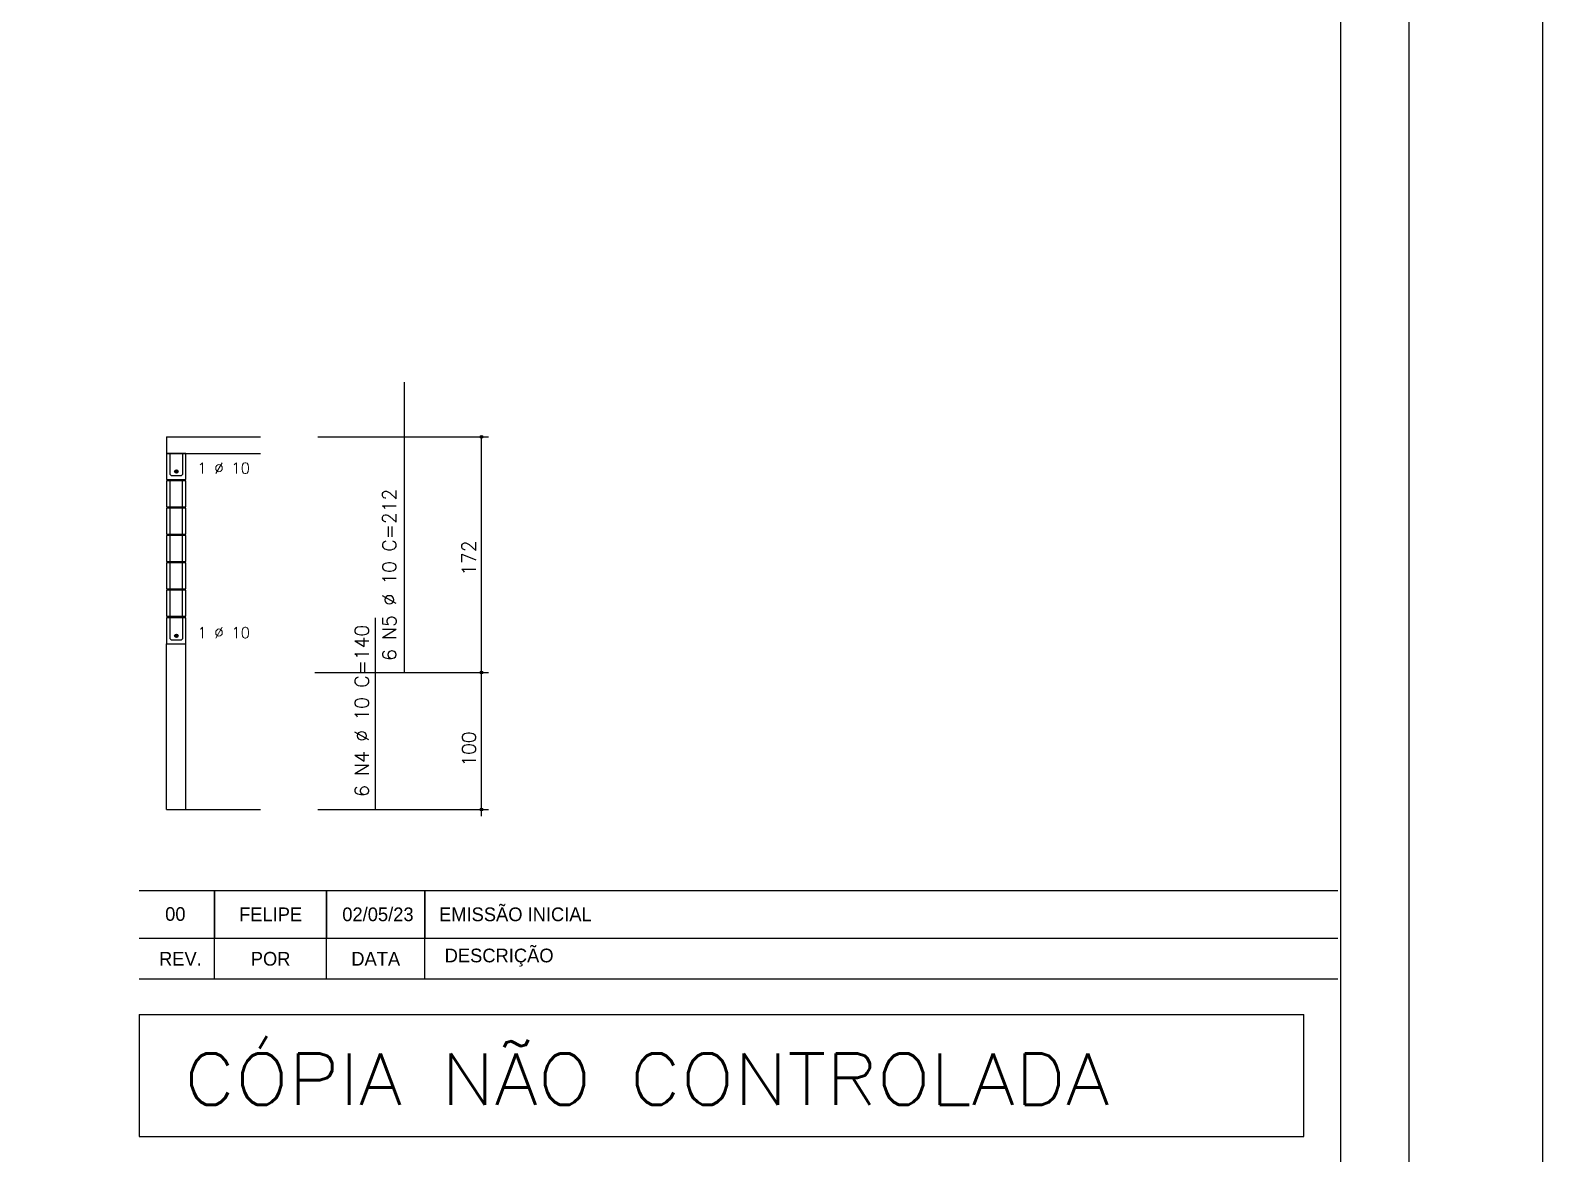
# Model space of a CAD drawing. Extents: x -1.9 to 86, y -1.6 to 61.
# Drawn here: x 63.97 to 86.05, y 13.29 to 29.7 of the extents above; entities that cross this region are included whole.
import ezdxf
from ezdxf.enums import TextEntityAlignment as Align

# ---------------------------------------------------------------- set-up
doc = ezdxf.new("R2010")
doc.units = 0
doc.header["$MEASUREMENT"] = 0
doc.linetypes.add('HIDDEN', pattern=[9.525, 6.35, -3.175])
doc.layers.get('0').update_dxf_attribs({"linetype": 'CONTINUOUS'})
doc.layers.get('Defpoints').update_dxf_attribs({"linetype": 'CONTINUOUS'})
for name, color, linetype in [('27', 4, 'CONTINUOUS'), ('ARQ_FOLHA', 7, 'CONTINUOUS'), ('ARQ_TXT-2', 2, 'CONTINUOUS'), ('PENA_01', 1, 'CONTINUOUS'), ('PENA_02', 2, 'CONTINUOUS'), ('PENA_03', 3, 'CONTINUOUS'), ('PENA_05', 5, 'CONTINUOUS'), ('PSG-NV2-FLH-SELO', 1, 'CONTINUOUS')]:
    doc.layers.add(name, color=color, linetype=linetype)
doc.styles.add('01-MILLEU', font='GOTHIC.TTF')
doc.styles.add('R300', font='SIMPLEX.SHX', dxfattribs={"width": 1.1, "height": 5.5})
doc.styles.get("Standard").update_dxf_attribs({"font": 'ROMANS.SHX'})

msp = doc.modelspace()

# ---------------------------------------------------------------- linework, layer by layer
at = {"color": 5, "linetype": 'Continuous'}
for p, q in [((65.56, 15.324), (65.56, 13.545)), ((65.56, 15.324), (82.56, 15.324)), ((82.56, 13.545), (82.56, 15.324)), ((65.56, 13.545), (82.56, 13.545))]:
    msp.add_line(p, q, dxfattribs=at)
at = {"layer": '27', "linetype": 'Continuous'}
for p, q in [((65.959, 18.321), (65.959, 20.741)), ((66.239, 18.321), (66.239, 20.741))]:
    msp.add_line(p, q, dxfattribs=at)
at = {"layer": 'ARQ_FOLHA', "color": 1}
for points in [[(0, 0), (84.1, 0), (84.1, 59.4), (0, 59.4)], [(2.5, 1), (83.1, 1), (83.1, 58.4), (2.5, 58.4)]]:
    msp.add_lwpolyline(points, close=True, dxfattribs=at)
at = {"layer": 'Defpoints', "color": 8, "linetype": 'HIDDEN', "ltscale": 100}
msp.add_lwpolyline([(-1.95, 60.95), (-1.95, -1.55), (86.05, -1.55), (86.05, 60.95)], close=True, dxfattribs=at)
at = {"layer": 'PENA_01', "linetype": 'Continuous'}
for p, q in [((68.167, 23.761), (70.656, 23.761)), ((70.556, 18.221), (70.556, 23.761)), ((68.125, 20.321), (70.656, 20.321)), ((68.167, 18.321), (70.656, 18.321))]:
    msp.add_line(p, q, dxfattribs=at)
at = {"layer": 'PENA_02', "linetype": 'Continuous'}
for centre, radius in [((70.556, 23.761), 0.02), ((70.556, 23.761), 0.01), ((70.556, 20.321), 0.02), ((70.556, 20.321), 0.01), ((70.556, 18.321), 0.02), ((70.556, 18.321), 0.01)]:
    msp.add_circle(centre, radius, dxfattribs=at)
at = {"layer": 'PENA_03', "linetype": 'Continuous'}
for p, q in [((65.959, 23.761), (65.959, 23.521)), ((65.959, 23.761), (67.33, 23.761)), ((65.959, 23.521), (67.33, 23.521)), ((66.009, 22.741), (66.009, 23.121)), ((66.189, 22.741), (66.189, 23.121)), ((66.009, 22.341), (66.009, 22.721)), ((66.189, 22.341), (66.189, 22.721)), ((66.009, 21.941), (66.009, 22.321)), ((66.189, 21.941), (66.189, 22.321)), ((66.009, 21.541), (66.009, 21.921)), ((66.189, 21.541), (66.189, 21.921)), ((66.009, 21.141), (66.009, 21.521)), ((66.189, 21.141), (66.189, 21.521)), ((65.959, 18.321), (67.33, 18.321))]:
    msp.add_line(p, q, dxfattribs=at)
for points in [[(65.959, 23.141), (66.239, 23.141), (66.239, 23.521), (65.959, 23.521), (65.959, 23.141)], [(66.189, 23.521), (66.189, 23.211), (66.169, 23.191), (66.029, 23.191), (66.009, 23.211), (66.009, 23.521)], [(65.959, 22.741), (66.239, 22.741), (66.239, 23.121), (65.959, 23.121), (65.959, 22.741)], [(65.959, 22.341), (66.239, 22.341), (66.239, 22.721), (65.959, 22.721), (65.959, 22.341)], [(65.959, 21.941), (66.239, 21.941), (66.239, 22.321), (65.959, 22.321), (65.959, 21.941)], [(65.959, 21.541), (66.239, 21.541), (66.239, 21.921), (65.959, 21.921), (65.959, 21.541)], [(65.959, 21.141), (66.239, 21.141), (66.239, 21.521), (65.959, 21.521), (65.959, 21.141)], [(65.959, 20.741), (66.239, 20.741), (66.239, 21.121), (65.959, 21.121), (65.959, 20.741)], [(66.189, 21.121), (66.189, 20.811), (66.169, 20.791), (66.029, 20.791), (66.009, 20.811), (66.009, 21.121)]]:
    msp.add_lwpolyline(points, dxfattribs=at)
for centre in [(66.101, 23.256), (66.101, 20.856)]:
    msp.add_circle(centre, 0.025, dxfattribs=at)
for points in [[(66.126, 23.256), (66.088, 23.278), (66.077, 23.265)], [(66.126, 23.256), (66.077, 23.265), (66.077, 23.248)], [(66.126, 23.256), (66.077, 23.248), (66.088, 23.235)], [(66.126, 23.256), (66.105, 23.281), (66.088, 23.278)], [(66.126, 23.256), (66.088, 23.235), (66.105, 23.232)], [(66.126, 23.256), (66.12, 23.272), (66.105, 23.281)], [(66.126, 23.256), (66.105, 23.232), (66.12, 23.24)], [(66.126, 23.256), (66.12, 23.24), (66.126, 23.256)], [(66.126, 20.856), (66.088, 20.878), (66.077, 20.865)], [(66.126, 20.856), (66.077, 20.865), (66.077, 20.848)], [(66.126, 20.856), (66.077, 20.848), (66.088, 20.835)], [(66.126, 20.856), (66.105, 20.881), (66.088, 20.878)], [(66.126, 20.856), (66.088, 20.835), (66.105, 20.832)], [(66.126, 20.856), (66.12, 20.872), (66.105, 20.881)], [(66.126, 20.856), (66.105, 20.832), (66.12, 20.84)], [(66.126, 20.856), (66.12, 20.84), (66.126, 20.856)]]:
    msp.add_solid(points, dxfattribs=at)
at = {"layer": 'PENA_05', "linetype": 'Continuous'}
for p, q in [((69.432, 20.321), (69.432, 24.561)), ((69.006, 18.321), (69.006, 21.121))]:
    msp.add_line(p, q, dxfattribs=at)
at = {"layer": 'PSG-NV2-FLH-SELO'}
for p, q in [((66.659, 15.84), (66.659, 16.44)), ((68.294, 15.84), (68.294, 16.44)), ((69.728, 15.84), (69.728, 16.44)), ((83.06, 15.84), (65.56, 15.84))]:
    msp.add_line(p, q, dxfattribs=at)
at = {"layer": 'PSG-NV2-FLH-SELO', "color": 251}
msp.add_lwpolyline([(65.56, 17.139), (66.659, 17.139), (66.659, 16.44), (66.659, 17.139), (68.294, 17.139), (68.294, 16.44), (68.294, 17.139), (69.728, 17.139), (69.728, 16.44), (69.728, 17.139), (81.76, 17.139), (81.76, 17.139), (83.06, 17.139)], dxfattribs=at)
at = {"layer": 'PSG-NV2-FLH-SELO'}
msp.add_lwpolyline([(65.56, 16.44), (83.06, 16.44)], dxfattribs=at)

# ---------------------------------------------------------------- texts
at = {"color": 5, "linetype": 'Continuous', "style": 'R300', "width": 1.1}
msp.add_text('CÓPIA NÃO CONTROLADA', height=0.75, dxfattribs=at).set_placement((66.218, 14.008))
at = {"layer": 'ARQ_TXT-2', "style": '01-MILLEU'}
msp.add_text('EMISSÃO INICIAL', height=0.2, dxfattribs=at).set_placement((69.936, 16.689))
at = {"layer": 'ARQ_TXT-2', "char_height": 0.2, "style": '01-MILLEU'}
for s, insert, width, attachment_point in [('DESCRIÇÃO', (70.018, 16.288), 3.93571, 1), ('REV.', (66.16, 16.24), 0.99956, 2), ('POR', (67.477, 16.24), 1.63449, 2), ('DATA', (68.655, 16.24), 3.93571, 1)]:
    msp.add_mtext(s, dxfattribs=dict(at, insert=insert, width=width, attachment_point=attachment_point))
at = {"layer": 'ARQ_TXT-2', "style": '01-MILLEU'}
for tag, text, p in [('00', '000', (66.086, 16.794)), ('FELIPE', 'RESP.DESEN', (67.477, 16.789)), ('02/05/23', '01/01/17', (69.044, 16.789))]:
    msp.add_attdef(tag, text=text, height=0.2, dxfattribs=at).set_placement(p, align=Align.MIDDLE_CENTER)
at = {"layer": 'PENA_03', "linetype": 'Continuous'}
for p in [(66.408, 23.225), (66.408, 20.823)]:
    msp.add_text('1 %%c 10', height=0.16, dxfattribs=at).set_placement(p)
for s, p in [('6 N5 %%c 10 C=212', (69.311, 20.491)), ('172', (70.471, 21.734)), ('6 N4 %%c 10 C=140', (68.909, 18.504)), ('100', (70.472, 18.945))]:
    msp.add_text(s, height=0.2, rotation=90, dxfattribs=at).set_placement(p)

doc.saveas('drawing.dxf')
